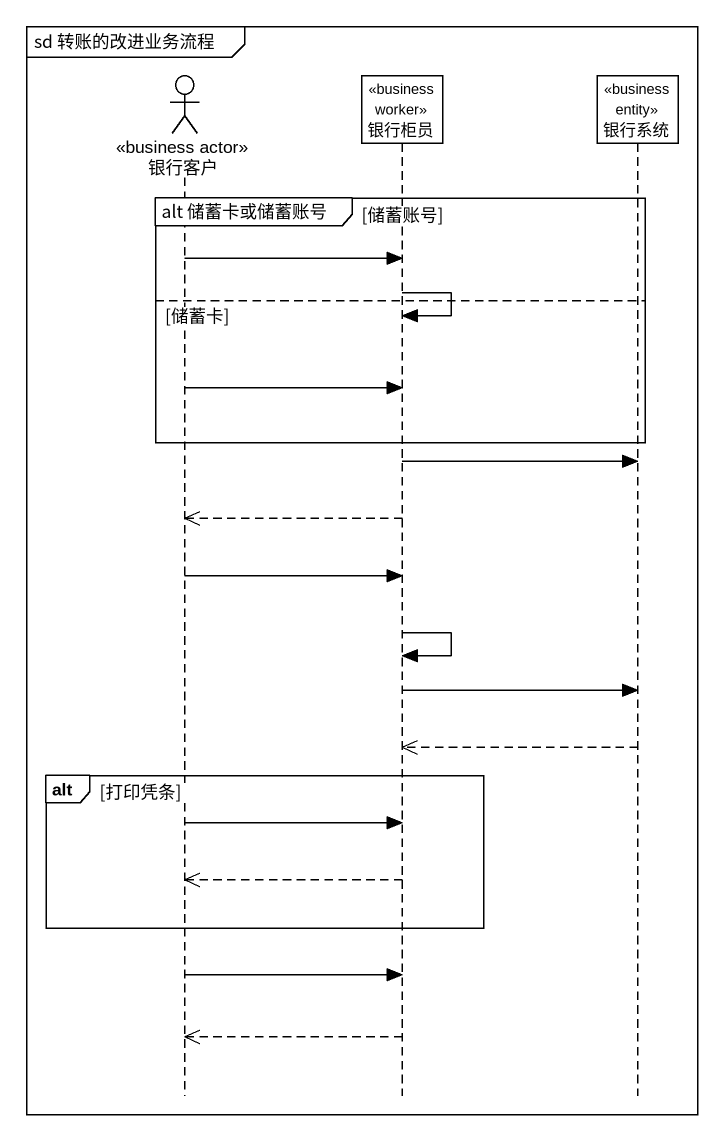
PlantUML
@startuml
mainframe sd 转账的改进业务流程
hide footbox
actor 银行客户 <<business actor>>
participant 银行柜员 <<business worker>>
participant 银行系统 <<business entity>>

group alt 储蓄卡或储蓄账号 [储蓄账号]
  银行客户 -> 银行柜员
  银行柜员 -> 银行柜员
else 储蓄卡
  银行客户 -> 银行柜员
end
银行柜员 -> 银行系统
银行柜员 -->> 银行客户
银行客户 -> 银行柜员
银行柜员 -> 银行柜员
银行柜员 -> 银行系统
银行系统 -->> 银行柜员
alt 打印凭条
  银行客户 -> 银行柜员
  银行柜员 -->> 银行客户
end
银行客户 -> 银行柜员
银行柜员 -->> 银行客户
@enduml
